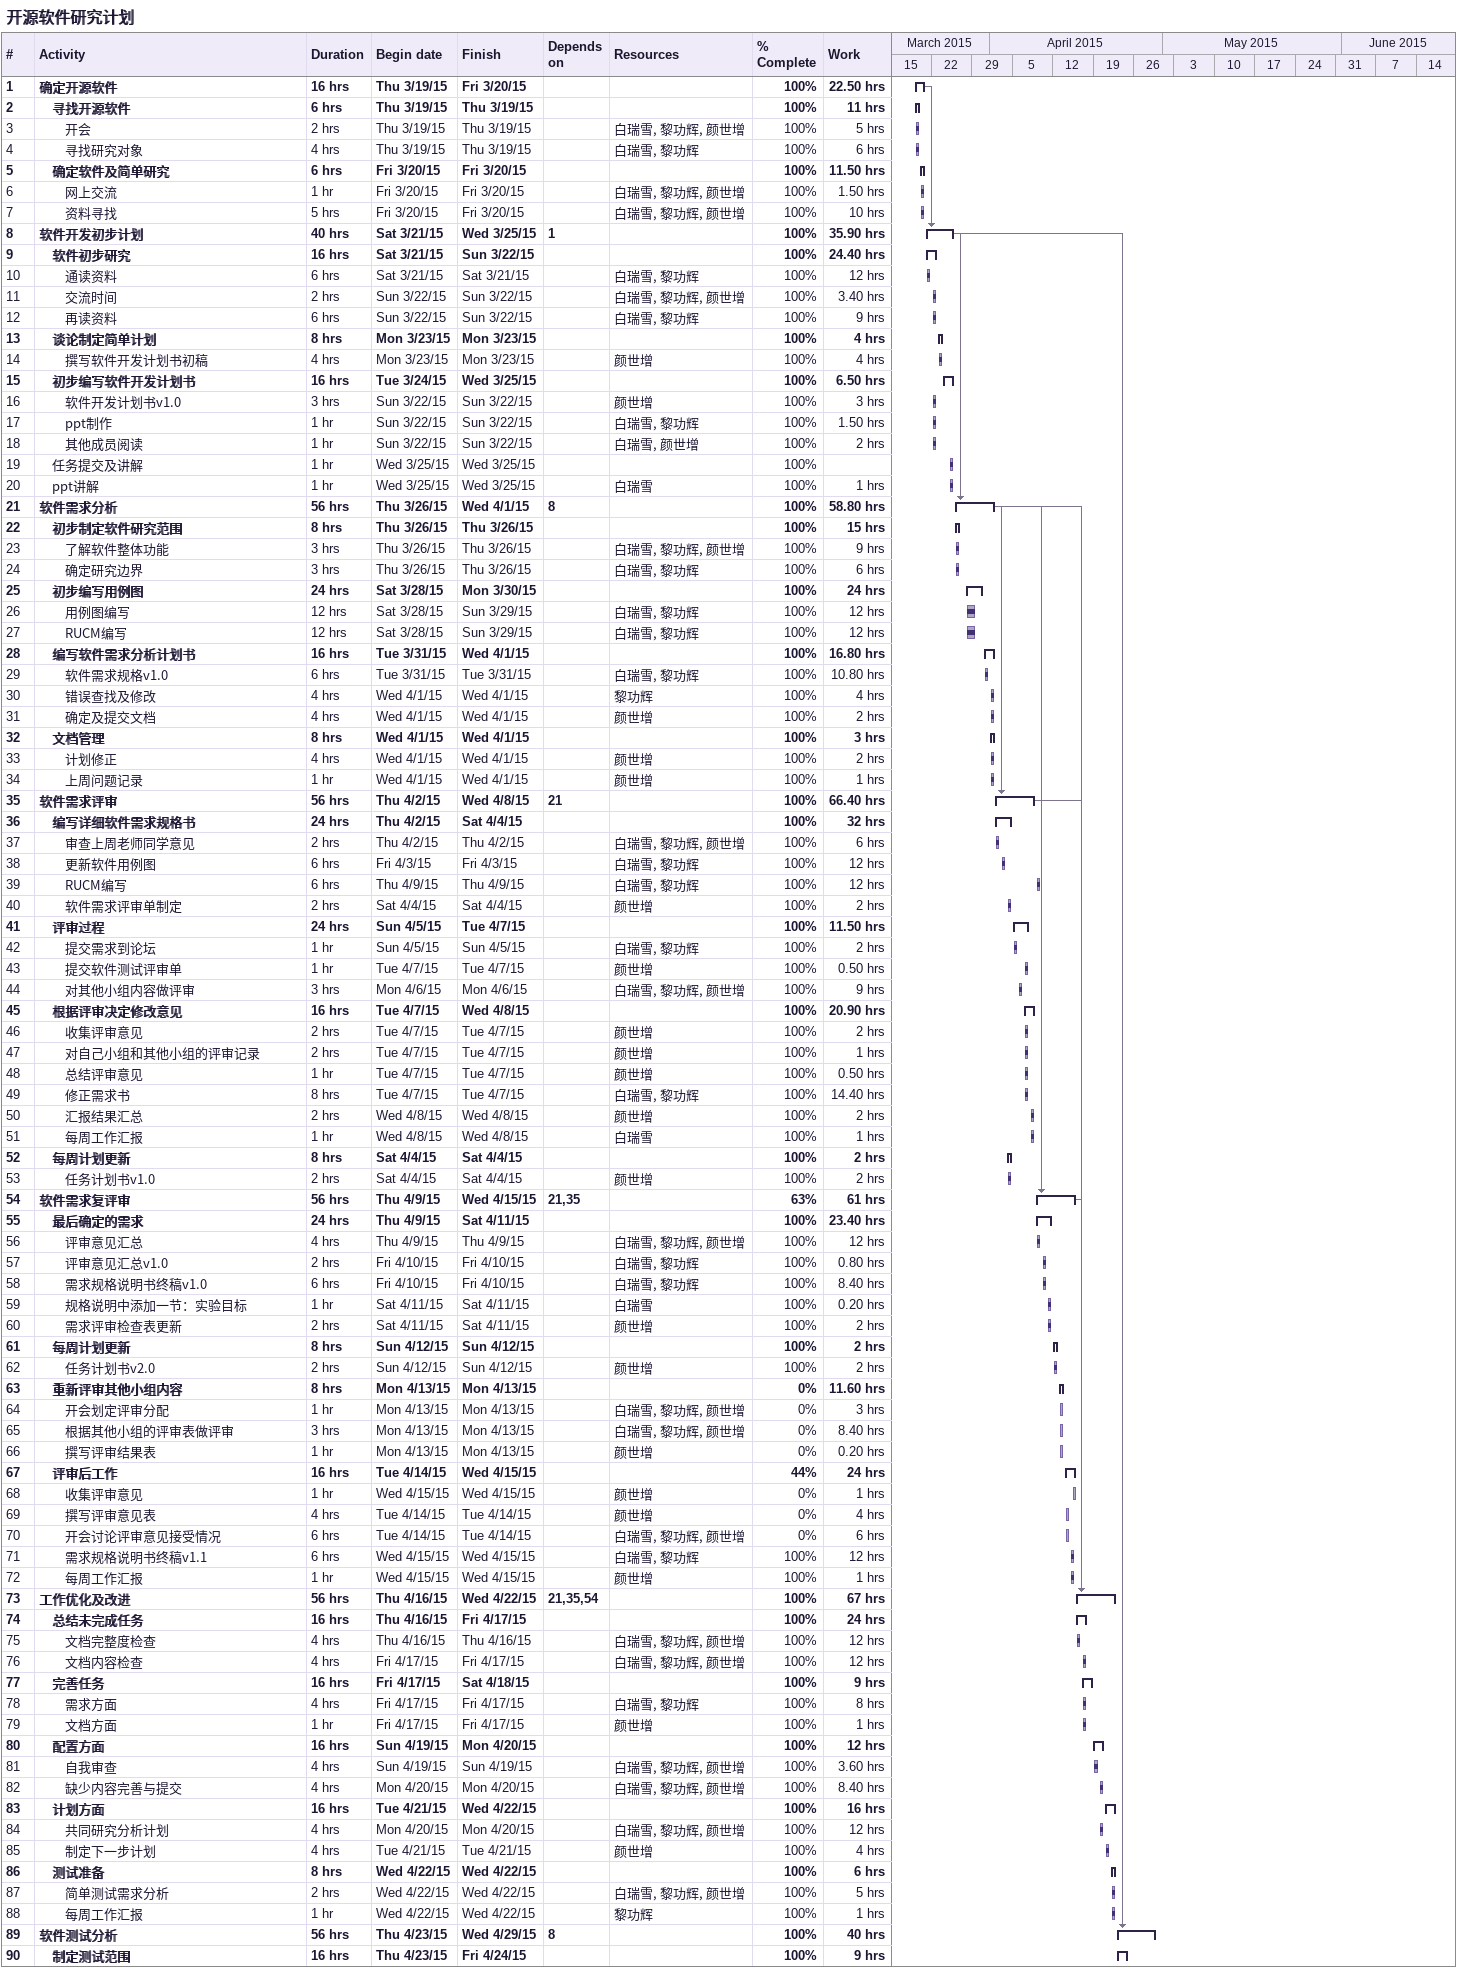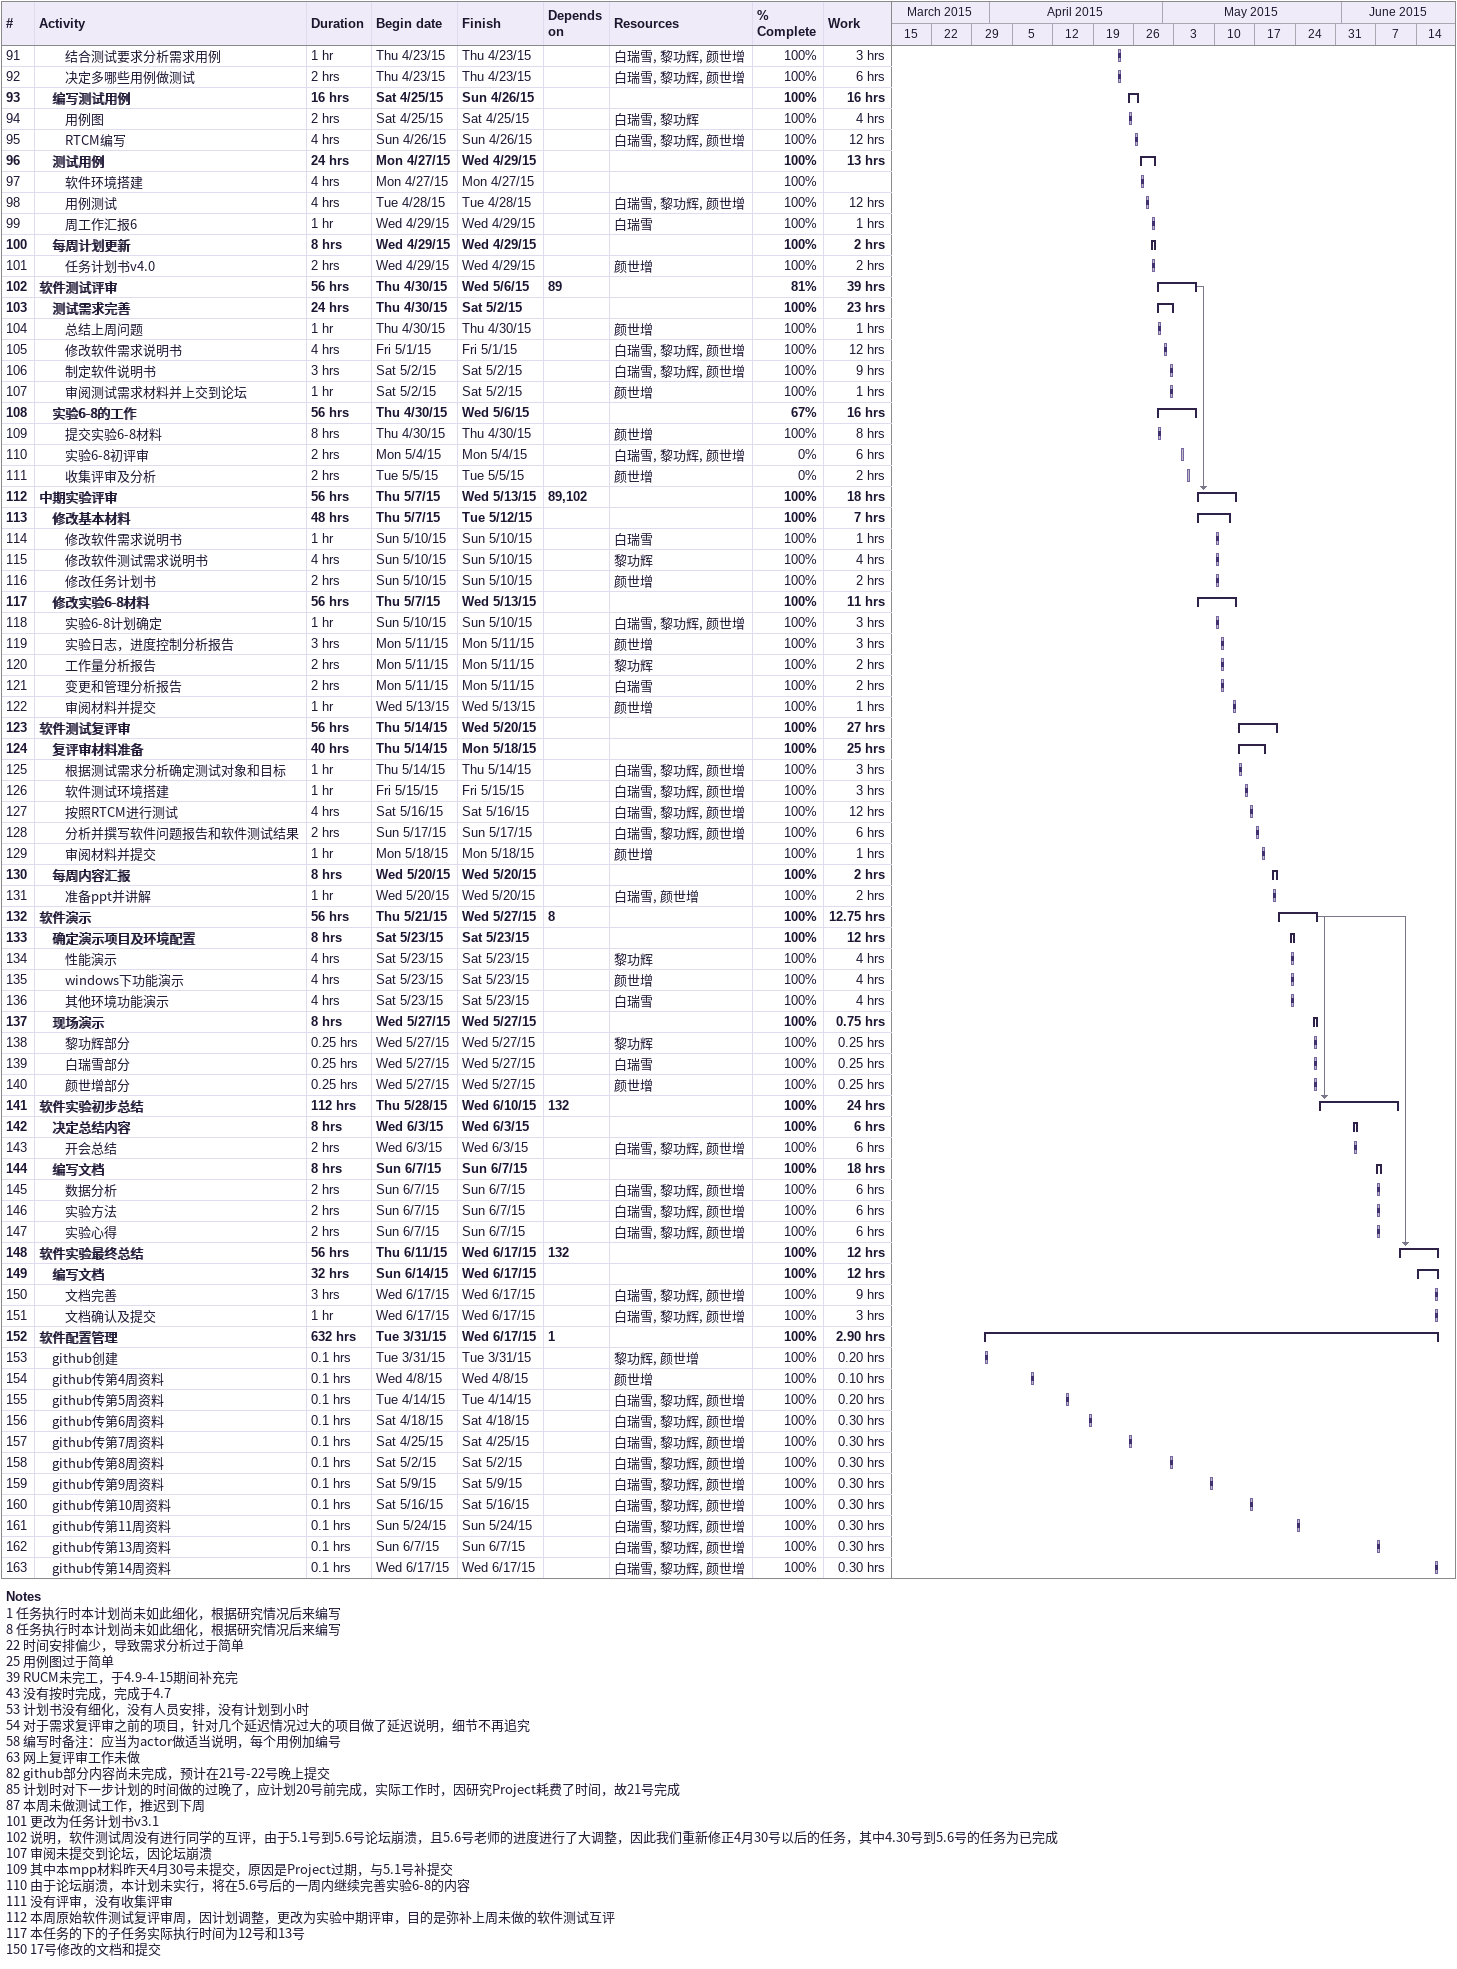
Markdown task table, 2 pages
开源软件研究计划

| ID | Level | Task | Duration | Start | Finish | Predecessors | Resources | % complete | Work (h) |
|---|---|---|---|---|---|---|---|---|---|
| 1 | 1 | **确定开源软件** | 16h | 2015-03-19 | 2015-03-20 |  |  | 100 | 22.50 |
| 2 | 2 | **寻找开源软件** | 6h | 2015-03-19 | 2015-03-19 |  |  | 100 | 11 |
| 3 | 3 | 开会 | 2h | 2015-03-19 | 2015-03-19 |  | 白瑞雪, 黎功辉, 颜世增 | 100 | 5 |
| 4 | 3 | 寻找研究对象 | 4h | 2015-03-19 | 2015-03-19 |  | 白瑞雪, 黎功辉 | 100 | 6 |
| 5 | 2 | **确定软件及简单研究** | 6h | 2015-03-20 | 2015-03-20 |  |  | 100 | 11.50 |
| 6 | 3 | 网上交流 | 1h | 2015-03-20 | 2015-03-20 |  | 白瑞雪, 黎功辉, 颜世增 | 100 | 1.50 |
| 7 | 3 | 资料寻找 | 5h | 2015-03-20 | 2015-03-20 |  | 白瑞雪, 黎功辉, 颜世增 | 100 | 10 |
| 8 | 1 | **软件开发初步计划** | 40h | 2015-03-21 | 2015-03-25 | 1 |  | 100 | 35.90 |
| 9 | 2 | **软件初步研究** | 16h | 2015-03-21 | 2015-03-22 |  |  | 100 | 24.40 |
| 10 | 3 | 通读资料 | 6h | 2015-03-21 | 2015-03-21 |  | 白瑞雪, 黎功辉 | 100 | 12 |
| 11 | 3 | 交流时间 | 2h | 2015-03-22 | 2015-03-22 |  | 白瑞雪, 黎功辉, 颜世增 | 100 | 3.40 |
| 12 | 3 | 再读资料 | 6h | 2015-03-22 | 2015-03-22 |  | 白瑞雪, 黎功辉 | 100 | 9 |
| 13 | 2 | **谈论制定简单计划** | 8h | 2015-03-23 | 2015-03-23 |  |  | 100 | 4 |
| 14 | 3 | 撰写软件开发计划书初稿 | 4h | 2015-03-23 | 2015-03-23 |  | 颜世增 | 100 | 4 |
| 15 | 2 | **初步编写软件开发计划书** | 16h | 2015-03-24 | 2015-03-25 |  |  | 100 | 6.50 |
| 16 | 3 | 软件开发计划书v1.0 | 3h | 2015-03-22 | 2015-03-22 |  | 颜世增 | 100 | 3 |
| 17 | 3 | ppt制作 | 1h | 2015-03-22 | 2015-03-22 |  | 白瑞雪, 黎功辉 | 100 | 1.50 |
| 18 | 3 | 其他成员阅读 | 1h | 2015-03-22 | 2015-03-22 |  | 白瑞雪, 颜世增 | 100 | 2 |
| 19 | 2 | 任务提交及讲解 | 1h | 2015-03-25 | 2015-03-25 |  |  | 100 |  |
| 20 | 2 | ppt讲解 | 1h | 2015-03-25 | 2015-03-25 |  | 白瑞雪 | 100 | 1 |
| 21 | 1 | **软件需求分析** | 56h | 2015-03-26 | 2015-04-01 | 8 |  | 100 | 58.80 |
| 22 | 2 | **初步制定软件研究范围** | 8h | 2015-03-26 | 2015-03-26 |  |  | 100 | 15 |
| 23 | 3 | 了解软件整体功能 | 3h | 2015-03-26 | 2015-03-26 |  | 白瑞雪, 黎功辉, 颜世增 | 100 | 9 |
| 24 | 3 | 确定研究边界 | 3h | 2015-03-26 | 2015-03-26 |  | 白瑞雪, 黎功辉 | 100 | 6 |
| 25 | 2 | **初步编写用例图** | 24h | 2015-03-28 | 2015-03-30 |  |  | 100 | 24 |
| 26 | 3 | 用例图编写 | 12h | 2015-03-28 | 2015-03-29 |  | 白瑞雪, 黎功辉 | 100 | 12 |
| 27 | 3 | RUCM编写 | 12h | 2015-03-28 | 2015-03-29 |  | 白瑞雪, 黎功辉 | 100 | 12 |
| 28 | 2 | **编写软件需求分析计划书** | 16h | 2015-03-31 | 2015-04-01 |  |  | 100 | 16.80 |
| 29 | 3 | 软件需求规格v1.0 | 6h | 2015-03-31 | 2015-03-31 |  | 白瑞雪, 黎功辉 | 100 | 10.80 |
| 30 | 3 | 错误查找及修改 | 4h | 2015-04-01 | 2015-04-01 |  | 黎功辉 | 100 | 4 |
| 31 | 3 | 确定及提交文档 | 4h | 2015-04-01 | 2015-04-01 |  | 颜世增 | 100 | 2 |
| 32 | 2 | **文档管理** | 8h | 2015-04-01 | 2015-04-01 |  |  | 100 | 3 |
| 33 | 3 | 计划修正 | 4h | 2015-04-01 | 2015-04-01 |  | 颜世增 | 100 | 2 |
| 34 | 3 | 上周问题记录 | 1h | 2015-04-01 | 2015-04-01 |  | 颜世增 | 100 | 1 |
| 35 | 1 | **软件需求评审** | 56h | 2015-04-02 | 2015-04-08 | 21 |  | 100 | 66.40 |
| 36 | 2 | **编写详细软件需求规格书** | 24h | 2015-04-02 | 2015-04-04 |  |  | 100 | 32 |
| 37 | 3 | 审查上周老师同学意见 | 2h | 2015-04-02 | 2015-04-02 |  | 白瑞雪, 黎功辉, 颜世增 | 100 | 6 |
| 38 | 3 | 更新软件用例图 | 6h | 2015-04-03 | 2015-04-03 |  | 白瑞雪, 黎功辉 | 100 | 12 |
| 39 | 3 | RUCM编写 | 6h | 2015-04-09 | 2015-04-09 |  | 白瑞雪, 黎功辉 | 100 | 12 |
| 40 | 3 | 软件需求评审单制定 | 2h | 2015-04-04 | 2015-04-04 |  | 颜世增 | 100 | 2 |
| 41 | 2 | **评审过程** | 24h | 2015-04-05 | 2015-04-07 |  |  | 100 | 11.50 |
| 42 | 3 | 提交需求到论坛 | 1h | 2015-04-05 | 2015-04-05 |  | 白瑞雪, 黎功辉 | 100 | 2 |
| 43 | 3 | 提交软件测试评审单 | 1h | 2015-04-07 | 2015-04-07 |  | 颜世增 | 100 | 0.50 |
| 44 | 3 | 对其他小组内容做评审 | 3h | 2015-04-06 | 2015-04-06 |  | 白瑞雪, 黎功辉, 颜世增 | 100 | 9 |
| 45 | 2 | **根据评审决定修改意见** | 16h | 2015-04-07 | 2015-04-08 |  |  | 100 | 20.90 |
| 46 | 3 | 收集评审意见 | 2h | 2015-04-07 | 2015-04-07 |  | 颜世增 | 100 | 2 |
| 47 | 3 | 对自己小组和其他小组的评审记录 | 2h | 2015-04-07 | 2015-04-07 |  | 颜世增 | 100 | 1 |
| 48 | 3 | 总结评审意见 | 1h | 2015-04-07 | 2015-04-07 |  | 颜世增 | 100 | 0.50 |
| 49 | 3 | 修正需求书 | 8h | 2015-04-07 | 2015-04-07 |  | 白瑞雪, 黎功辉 | 100 | 14.40 |
| 50 | 3 | 汇报结果汇总 | 2h | 2015-04-08 | 2015-04-08 |  | 颜世增 | 100 | 2 |
| 51 | 3 | 每周工作汇报 | 1h | 2015-04-08 | 2015-04-08 |  | 白瑞雪 | 100 | 1 |
| 52 | 2 | **每周计划更新** | 8h | 2015-04-04 | 2015-04-04 |  |  | 100 | 2 |
| 53 | 3 | 任务计划书v1.0 | 2h | 2015-04-04 | 2015-04-04 |  | 颜世增 | 100 | 2 |
| 54 | 1 | **软件需求复评审** | 56h | 2015-04-09 | 2015-04-15 | 21, 35 |  | 63 | 61 |
| 55 | 2 | **最后确定的需求** | 24h | 2015-04-09 | 2015-04-11 |  |  | 100 | 23.40 |
| 56 | 3 | 评审意见汇总 | 4h | 2015-04-09 | 2015-04-09 |  | 白瑞雪, 黎功辉, 颜世增 | 100 | 12 |
| 57 | 3 | 评审意见汇总v1.0 | 2h | 2015-04-10 | 2015-04-10 |  | 白瑞雪, 黎功辉 | 100 | 0.80 |
| 58 | 3 | 需求规格说明书终稿v1.0 | 6h | 2015-04-10 | 2015-04-10 |  | 白瑞雪, 黎功辉 | 100 | 8.40 |
| 59 | 3 | 规格说明中添加一节：实验目标 | 1h | 2015-04-11 | 2015-04-11 |  | 白瑞雪 | 100 | 0.20 |
| 60 | 3 | 需求评审检查表更新 | 2h | 2015-04-11 | 2015-04-11 |  | 颜世增 | 100 | 2 |
| 61 | 2 | **每周计划更新** | 8h | 2015-04-12 | 2015-04-12 |  |  | 100 | 2 |
| 62 | 3 | 任务计划书v2.0 | 2h | 2015-04-12 | 2015-04-12 |  | 颜世增 | 100 | 2 |
| 63 | 2 | **重新评审其他小组内容** | 8h | 2015-04-13 | 2015-04-13 |  |  | 0 | 11.60 |
| 64 | 3 | 开会划定评审分配 | 1h | 2015-04-13 | 2015-04-13 |  | 白瑞雪, 黎功辉, 颜世增 | 0 | 3 |
| 65 | 3 | 根据其他小组的评审表做评审 | 3h | 2015-04-13 | 2015-04-13 |  | 白瑞雪, 黎功辉, 颜世增 | 0 | 8.40 |
| 66 | 3 | 撰写评审结果表 | 1h | 2015-04-13 | 2015-04-13 |  | 颜世增 | 0 | 0.20 |
| 67 | 2 | **评审后工作** | 16h | 2015-04-14 | 2015-04-15 |  |  | 44 | 24 |
| 68 | 3 | 收集评审意见 | 1h | 2015-04-15 | 2015-04-15 |  | 颜世增 | 0 | 1 |
| 69 | 3 | 撰写评审意见表 | 4h | 2015-04-14 | 2015-04-14 |  | 颜世增 | 0 | 4 |
| 70 | 3 | 开会讨论评审意见接受情况 | 6h | 2015-04-14 | 2015-04-14 |  | 白瑞雪, 黎功辉, 颜世增 | 0 | 6 |
| 71 | 3 | 需求规格说明书终稿v1.1 | 6h | 2015-04-15 | 2015-04-15 |  | 白瑞雪, 黎功辉 | 100 | 12 |
| 72 | 3 | 每周工作汇报 | 1h | 2015-04-15 | 2015-04-15 |  | 颜世增 | 100 | 1 |
| 73 | 1 | **工作优化及改进** | 56h | 2015-04-16 | 2015-04-22 | 21, 35, 54 |  | 100 | 67 |
| 74 | 2 | **总结未完成任务** | 16h | 2015-04-16 | 2015-04-17 |  |  | 100 | 24 |
| 75 | 3 | 文档完整度检查 | 4h | 2015-04-16 | 2015-04-16 |  | 白瑞雪, 黎功辉, 颜世增 | 100 | 12 |
| 76 | 3 | 文档内容检查 | 4h | 2015-04-17 | 2015-04-17 |  | 白瑞雪, 黎功辉, 颜世增 | 100 | 12 |
| 77 | 2 | **完善任务** | 16h | 2015-04-17 | 2015-04-18 |  |  | 100 | 9 |
| 78 | 3 | 需求方面 | 4h | 2015-04-17 | 2015-04-17 |  | 白瑞雪, 黎功辉 | 100 | 8 |
| 79 | 3 | 文档方面 | 1h | 2015-04-17 | 2015-04-17 |  | 颜世增 | 100 | 1 |
| 80 | 2 | **配置方面** | 16h | 2015-04-19 | 2015-04-20 |  |  | 100 | 12 |
| 81 | 3 | 自我审查 | 4h | 2015-04-19 | 2015-04-19 |  | 白瑞雪, 黎功辉, 颜世增 | 100 | 3.60 |
| 82 | 3 | 缺少内容完善与提交 | 4h | 2015-04-20 | 2015-04-20 |  | 白瑞雪, 黎功辉, 颜世增 | 100 | 8.40 |
| 83 | 2 | **计划方面** | 16h | 2015-04-21 | 2015-04-22 |  |  | 100 | 16 |
| 84 | 3 | 共同研究分析计划 | 4h | 2015-04-20 | 2015-04-20 |  | 白瑞雪, 黎功辉, 颜世增 | 100 | 12 |
| 85 | 3 | 制定下一步计划 | 4h | 2015-04-21 | 2015-04-21 |  | 颜世增 | 100 | 4 |
| 86 | 2 | **测试准备** | 8h | 2015-04-22 | 2015-04-22 |  |  | 100 | 6 |
| 87 | 3 | 简单测试需求分析 | 2h | 2015-04-22 | 2015-04-22 |  | 白瑞雪, 黎功辉, 颜世增 | 100 | 5 |
| 88 | 3 | 每周工作汇报 | 1h | 2015-04-22 | 2015-04-22 |  | 黎功辉 | 100 | 1 |
| 89 | 1 | **软件测试分析** | 56h | 2015-04-23 | 2015-04-29 | 8 |  | 100 | 40 |
| 90 | 2 | **制定测试范围** | 16h | 2015-04-23 | 2015-04-24 |  |  | 100 | 9 |
| 91 | 3 | 结合测试要求分析需求用例 | 1h | 2015-04-23 | 2015-04-23 |  | 白瑞雪, 黎功辉, 颜世增 | 100 | 3 |
| 92 | 3 | 决定多哪些用例做测试 | 2h | 2015-04-23 | 2015-04-23 |  | 白瑞雪, 黎功辉, 颜世增 | 100 | 6 |
| 93 | 2 | **编写测试用例** | 16h | 2015-04-25 | 2015-04-26 |  |  | 100 | 16 |
| 94 | 3 | 用例图 | 2h | 2015-04-25 | 2015-04-25 |  | 白瑞雪, 黎功辉 | 100 | 4 |
| 95 | 3 | RTCM编写 | 4h | 2015-04-26 | 2015-04-26 |  | 白瑞雪, 黎功辉, 颜世增 | 100 | 12 |
| 96 | 2 | **测试用例** | 24h | 2015-04-27 | 2015-04-29 |  |  | 100 | 13 |
| 97 | 3 | 软件环境搭建 | 4h | 2015-04-27 | 2015-04-27 |  |  | 100 |  |
| 98 | 3 | 用例测试 | 4h | 2015-04-28 | 2015-04-28 |  | 白瑞雪, 黎功辉, 颜世增 | 100 | 12 |
| 99 | 3 | 周工作汇报6 | 1h | 2015-04-29 | 2015-04-29 |  | 白瑞雪 | 100 | 1 |
| 100 | 2 | **每周计划更新** | 8h | 2015-04-29 | 2015-04-29 |  |  | 100 | 2 |
| 101 | 3 | 任务计划书v4.0 | 2h | 2015-04-29 | 2015-04-29 |  | 颜世增 | 100 | 2 |
| 102 | 1 | **软件测试评审** | 56h | 2015-04-30 | 2015-05-06 | 89 |  | 81 | 39 |
| 103 | 2 | **测试需求完善** | 24h | 2015-04-30 | 2015-05-02 |  |  | 100 | 23 |
| 104 | 3 | 总结上周问题 | 1h | 2015-04-30 | 2015-04-30 |  | 颜世增 | 100 | 1 |
| 105 | 3 | 修改软件需求说明书 | 4h | 2015-05-01 | 2015-05-01 |  | 白瑞雪, 黎功辉, 颜世增 | 100 | 12 |
| 106 | 3 | 制定软件说明书 | 3h | 2015-05-02 | 2015-05-02 |  | 白瑞雪, 黎功辉, 颜世增 | 100 | 9 |
| 107 | 3 | 审阅测试需求材料并上交到论坛 | 1h | 2015-05-02 | 2015-05-02 |  | 颜世增 | 100 | 1 |
| 108 | 2 | **实验6-8的工作** | 56h | 2015-04-30 | 2015-05-06 |  |  | 67 | 16 |
| 109 | 3 | 提交实验6-8材料 | 8h | 2015-04-30 | 2015-04-30 |  | 颜世增 | 100 | 8 |
| 110 | 3 | 实验6-8初评审 | 2h | 2015-05-04 | 2015-05-04 |  | 白瑞雪, 黎功辉, 颜世增 | 0 | 6 |
| 111 | 3 | 收集评审及分析 | 2h | 2015-05-05 | 2015-05-05 |  | 颜世增 | 0 | 2 |
| 112 | 1 | **中期实验评审** | 56h | 2015-05-07 | 2015-05-13 | 89, 102 |  | 100 | 18 |
| 113 | 2 | **修改基本材料** | 48h | 2015-05-07 | 2015-05-12 |  |  | 100 | 7 |
| 114 | 3 | 修改软件需求说明书 | 1h | 2015-05-10 | 2015-05-10 |  | 白瑞雪 | 100 | 1 |
| 115 | 3 | 修改软件测试需求说明书 | 4h | 2015-05-10 | 2015-05-10 |  | 黎功辉 | 100 | 4 |
| 116 | 3 | 修改任务计划书 | 2h | 2015-05-10 | 2015-05-10 |  | 颜世增 | 100 | 2 |
| 117 | 2 | **修改实验6-8材料** | 56h | 2015-05-07 | 2015-05-13 |  |  | 100 | 11 |
| 118 | 3 | 实验6-8计划确定 | 1h | 2015-05-10 | 2015-05-10 |  | 白瑞雪, 黎功辉, 颜世增 | 100 | 3 |
| 119 | 3 | 实验日志，进度控制分析报告 | 3h | 2015-05-11 | 2015-05-11 |  | 颜世增 | 100 | 3 |
| 120 | 3 | 工作量分析报告 | 2h | 2015-05-11 | 2015-05-11 |  | 黎功辉 | 100 | 2 |
| 121 | 3 | 变更和管理分析报告 | 2h | 2015-05-11 | 2015-05-11 |  | 白瑞雪 | 100 | 2 |
| 122 | 3 | 审阅材料并提交 | 1h | 2015-05-13 | 2015-05-13 |  | 颜世增 | 100 | 1 |
| 123 | 1 | **软件测试复评审** | 56h | 2015-05-14 | 2015-05-20 |  |  | 100 | 27 |
| 124 | 2 | **复评审材料准备** | 40h | 2015-05-14 | 2015-05-18 |  |  | 100 | 25 |
| 125 | 3 | 根据测试需求分析确定测试对象和目标 | 1h | 2015-05-14 | 2015-05-14 |  | 白瑞雪, 黎功辉, 颜世增 | 100 | 3 |
| 126 | 3 | 软件测试环境搭建 | 1h | 2015-05-15 | 2015-05-15 |  | 白瑞雪, 黎功辉, 颜世增 | 100 | 3 |
| 127 | 3 | 按照RTCM进行测试 | 4h | 2015-05-16 | 2015-05-16 |  | 白瑞雪, 黎功辉, 颜世增 | 100 | 12 |
| 128 | 3 | 分析并撰写软件问题报告和软件测试结果 | 2h | 2015-05-17 | 2015-05-17 |  | 白瑞雪, 黎功辉, 颜世增 | 100 | 6 |
| 129 | 3 | 审阅材料并提交 | 1h | 2015-05-18 | 2015-05-18 |  | 颜世增 | 100 | 1 |
| 130 | 2 | **每周内容汇报** | 8h | 2015-05-20 | 2015-05-20 |  |  | 100 | 2 |
| 131 | 3 | 准备ppt并讲解 | 1h | 2015-05-20 | 2015-05-20 |  | 白瑞雪, 颜世增 | 100 | 2 |
| 132 | 1 | **软件演示** | 56h | 2015-05-21 | 2015-05-27 | 8 |  | 100 | 12.75 |
| 133 | 2 | **确定演示项目及环境配置** | 8h | 2015-05-23 | 2015-05-23 |  |  | 100 | 12 |
| 134 | 3 | 性能演示 | 4h | 2015-05-23 | 2015-05-23 |  | 黎功辉 | 100 | 4 |
| 135 | 3 | windows下功能演示 | 4h | 2015-05-23 | 2015-05-23 |  | 颜世增 | 100 | 4 |
| 136 | 3 | 其他环境功能演示 | 4h | 2015-05-23 | 2015-05-23 |  | 白瑞雪 | 100 | 4 |
| 137 | 2 | **现场演示** | 8h | 2015-05-27 | 2015-05-27 |  |  | 100 | 0.75 |
| 138 | 3 | 黎功辉部分 | 0.25h | 2015-05-27 | 2015-05-27 |  | 黎功辉 | 100 | 0.25 |
| 139 | 3 | 白瑞雪部分 | 0.25h | 2015-05-27 | 2015-05-27 |  | 白瑞雪 | 100 | 0.25 |
| 140 | 3 | 颜世增部分 | 0.25h | 2015-05-27 | 2015-05-27 |  | 颜世增 | 100 | 0.25 |
| 141 | 1 | **软件实验初步总结** | 112h | 2015-05-28 | 2015-06-10 | 132 |  | 100 | 24 |
| 142 | 2 | **决定总结内容** | 8h | 2015-06-03 | 2015-06-03 |  |  | 100 | 6 |
| 143 | 3 | 开会总结 | 2h | 2015-06-03 | 2015-06-03 |  | 白瑞雪, 黎功辉, 颜世增 | 100 | 6 |
| 144 | 2 | **编写文档** | 8h | 2015-06-07 | 2015-06-07 |  |  | 100 | 18 |
| 145 | 3 | 数据分析 | 2h | 2015-06-07 | 2015-06-07 |  | 白瑞雪, 黎功辉, 颜世增 | 100 | 6 |
| 146 | 3 | 实验方法 | 2h | 2015-06-07 | 2015-06-07 |  | 白瑞雪, 黎功辉, 颜世增 | 100 | 6 |
| 147 | 3 | 实验心得 | 2h | 2015-06-07 | 2015-06-07 |  | 白瑞雪, 黎功辉, 颜世增 | 100 | 6 |
| 148 | 1 | **软件实验最终总结** | 56h | 2015-06-11 | 2015-06-17 | 132 |  | 100 | 12 |
| 149 | 2 | **编写文档** | 32h | 2015-06-14 | 2015-06-17 |  |  | 100 | 12 |
| 150 | 3 | 文档完善 | 3h | 2015-06-17 | 2015-06-17 |  | 白瑞雪, 黎功辉, 颜世增 | 100 | 9 |
| 151 | 3 | 文档确认及提交 | 1h | 2015-06-17 | 2015-06-17 |  | 白瑞雪, 黎功辉, 颜世增 | 100 | 3 |
| 152 | 1 | **软件配置管理** | 632h | 2015-03-31 | 2015-06-17 | 1 |  | 100 | 2.90 |
| 153 | 2 | github创建 | 0.1h | 2015-03-31 | 2015-03-31 |  | 黎功辉, 颜世增 | 100 | 0.20 |
| 154 | 2 | github传第4周资料 | 0.1h | 2015-04-08 | 2015-04-08 |  | 颜世增 | 100 | 0.10 |
| 155 | 2 | github传第5周资料 | 0.1h | 2015-04-14 | 2015-04-14 |  | 白瑞雪, 黎功辉, 颜世增 | 100 | 0.20 |
| 156 | 2 | github传第6周资料 | 0.1h | 2015-04-18 | 2015-04-18 |  | 白瑞雪, 黎功辉, 颜世增 | 100 | 0.30 |
| 157 | 2 | github传第7周资料 | 0.1h | 2015-04-25 | 2015-04-25 |  | 白瑞雪, 黎功辉, 颜世增 | 100 | 0.30 |
| 158 | 2 | github传第8周资料 | 0.1h | 2015-05-02 | 2015-05-02 |  | 白瑞雪, 黎功辉, 颜世增 | 100 | 0.30 |
| 159 | 2 | github传第9周资料 | 0.1h | 2015-05-09 | 2015-05-09 |  | 白瑞雪, 黎功辉, 颜世增 | 100 | 0.30 |
| 160 | 2 | github传第10周资料 | 0.1h | 2015-05-16 | 2015-05-16 |  | 白瑞雪, 黎功辉, 颜世增 | 100 | 0.30 |
| 161 | 2 | github传第11周资料 | 0.1h | 2015-05-24 | 2015-05-24 |  | 白瑞雪, 黎功辉, 颜世增 | 100 | 0.30 |
| 162 | 2 | github传第13周资料 | 0.1h | 2015-06-07 | 2015-06-07 |  | 白瑞雪, 黎功辉, 颜世增 | 100 | 0.30 |
| 163 | 2 | github传第14周资料 | 0.1h | 2015-06-17 | 2015-06-17 |  | 白瑞雪, 黎功辉, 颜世增 | 100 | 0.30 |

Notes
- 1: 任务执行时本计划尚未如此细化，根据研究情况后来编写
- 8: 任务执行时本计划尚未如此细化，根据研究情况后来编写
- 22: 时间安排偏少，导致需求分析过于简单
- 25: 用例图过于简单
- 39: RUCM未完工，于4.9-4-15期间补充完
- 43: 没有按时完成，完成于4.7
- 53: 计划书没有细化，没有人员安排，没有计划到小时
- 54: 对于需求复评审之前的项目，针对几个延迟情况过大的项目做了延迟说明，细节不再追究
- 58: 编写时备注：应当为actor做适当说明，每个用例加编号
- 63: 网上复评审工作未做
- 82: github部分内容尚未完成，预计在21号-22号晚上提交
- 85: 计划时对下一步计划的时间做的过晚了，应计划20号前完成，实际工作时，因研究Project耗费了时间，故21号完成
- 87: 本周未做测试工作，推迟到下周
- 101: 更改为任务计划书v3.1
- 102: 说明，软件测试周没有进行同学的互评，由于5.1号到5.6号论坛崩溃，且5.6号老师的进度进行了大调整，因此我们重新修正4月30号以后的任务，其中4.30号到5.6号的任务为已完成
- 107: 审阅未提交到论坛，因论坛崩溃
- 109: 其中本mpp材料昨天4月30号未提交，原因是Project过期，与5.1号补提交
- 110: 由于论坛崩溃，本计划未实行，将在5.6号后的一周内继续完善实验6-8的内容
- 111: 没有评审，没有收集评审
- 112: 本周原始软件测试复评审周，因计划调整，更改为实验中期评审，目的是弥补上周未做的软件测试互评
- 117: 本任务的下的子任务实际执行时间为12号和13号
- 150: 17号修改的文档和提交
